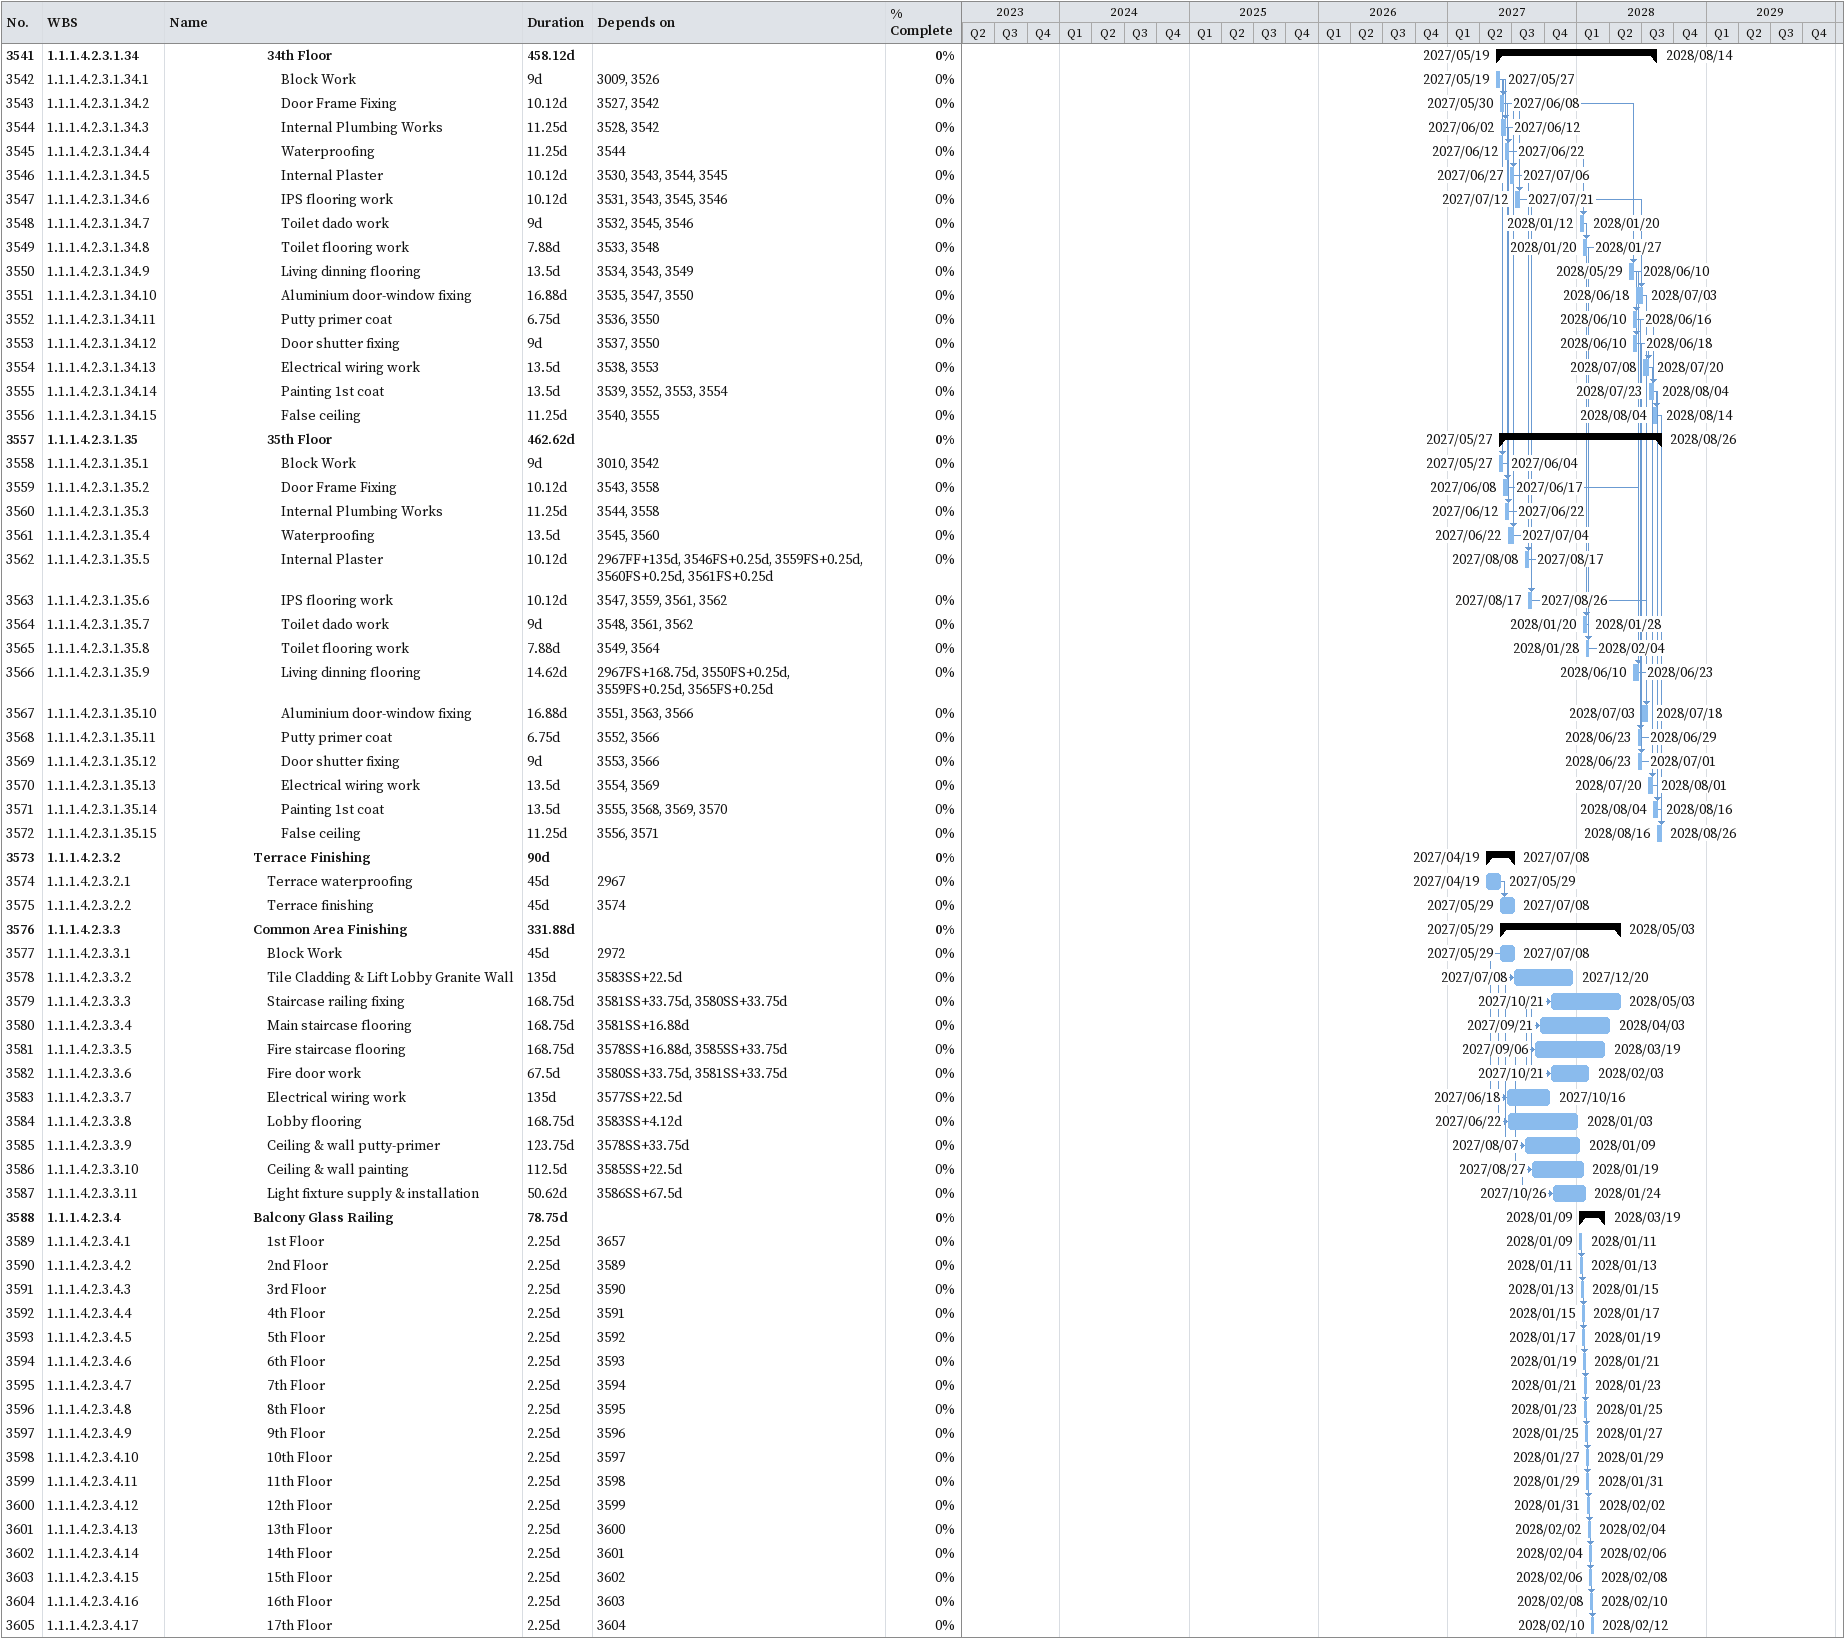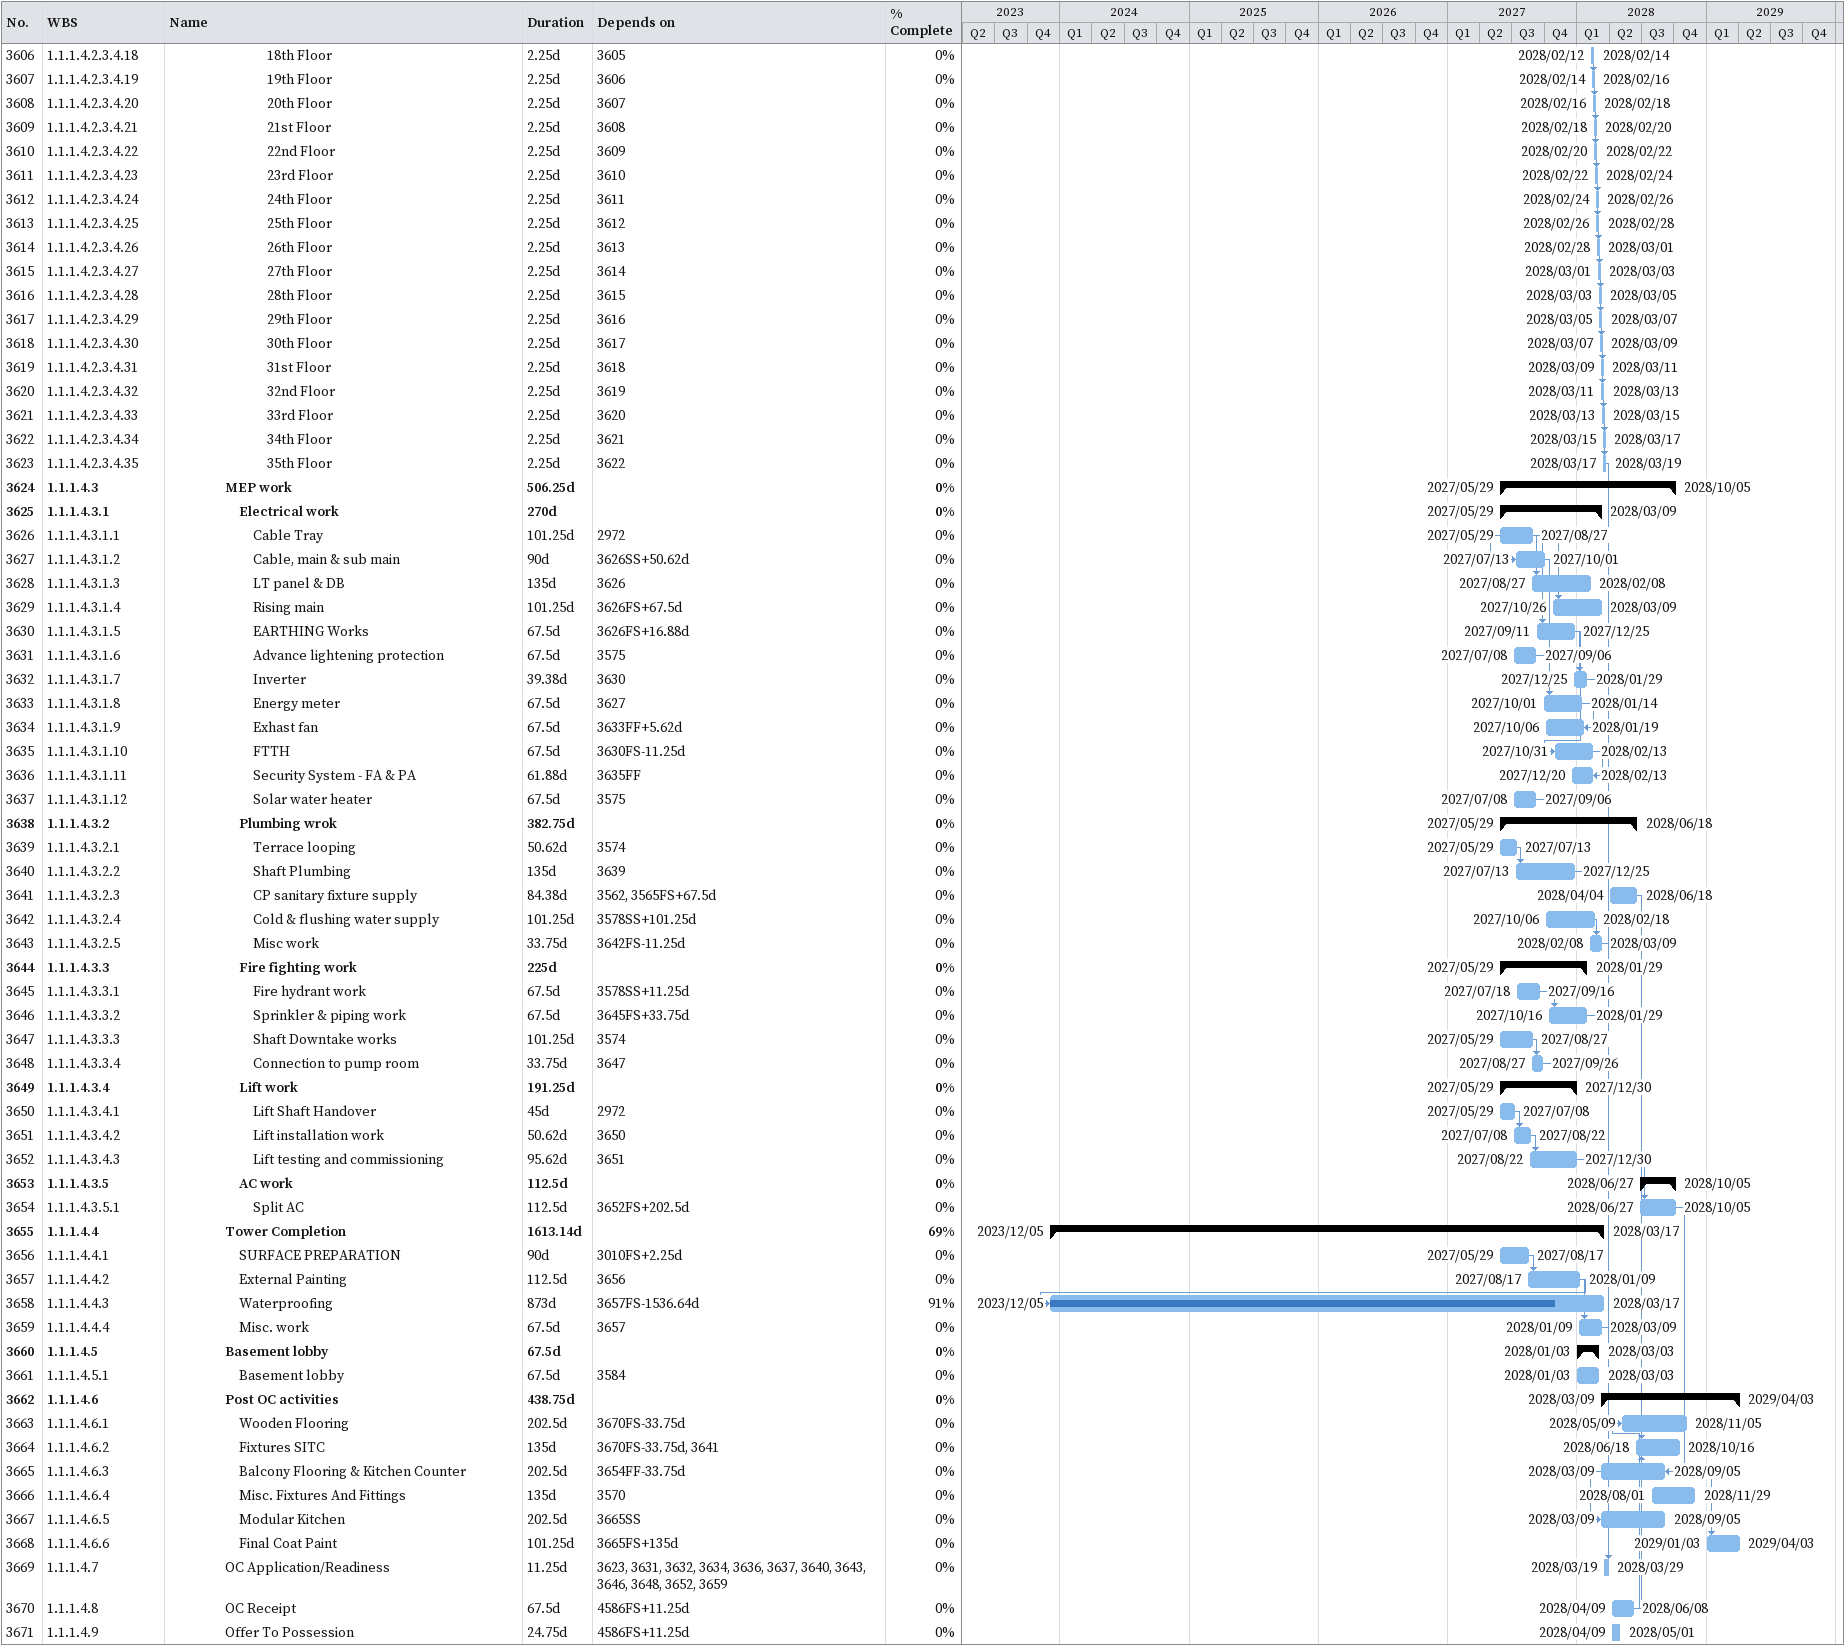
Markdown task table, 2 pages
| ID | WBS | Task | Duration | Start | Finish | Predecessors | % complete |
|---|---|---|---|---|---|---|---|
| 3541 | 1.1.1.4.2.3.1.34 | **34th Floor** | 458.12d | 2027-05-19 | 2028-08-14 |  | 0 |
| 3542 | 1.1.1.4.2.3.1.34.1 | Block Work | 9d | 2027-05-19 | 2027-05-27 | 3009, 3526 | 0 |
| 3543 | 1.1.1.4.2.3.1.34.2 | Door Frame Fixing | 10.12d | 2027-05-30 | 2027-06-08 | 3527, 3542 | 0 |
| 3544 | 1.1.1.4.2.3.1.34.3 | Internal Plumbing Works | 11.25d | 2027-06-02 | 2027-06-12 | 3528, 3542 | 0 |
| 3545 | 1.1.1.4.2.3.1.34.4 | Waterproofing | 11.25d | 2027-06-12 | 2027-06-22 | 3544 | 0 |
| 3546 | 1.1.1.4.2.3.1.34.5 | Internal Plaster | 10.12d | 2027-06-27 | 2027-07-06 | 3530, 3543, 3544, 3545 | 0 |
| 3547 | 1.1.1.4.2.3.1.34.6 | IPS flooring work | 10.12d | 2027-07-12 | 2027-07-21 | 3531, 3543, 3545, 3546 | 0 |
| 3548 | 1.1.1.4.2.3.1.34.7 | Toilet dado work | 9d | 2028-01-12 | 2028-01-20 | 3532, 3545, 3546 | 0 |
| 3549 | 1.1.1.4.2.3.1.34.8 | Toilet flooring work | 7.88d | 2028-01-20 | 2028-01-27 | 3533, 3548 | 0 |
| 3550 | 1.1.1.4.2.3.1.34.9 | Living dinning flooring | 13.5d | 2028-05-29 | 2028-06-10 | 3534, 3543, 3549 | 0 |
| 3551 | 1.1.1.4.2.3.1.34.10 | Aluminium door-window fixing | 16.88d | 2028-06-18 | 2028-07-03 | 3535, 3547, 3550 | 0 |
| 3552 | 1.1.1.4.2.3.1.34.11 | Putty primer coat | 6.75d | 2028-06-10 | 2028-06-16 | 3536, 3550 | 0 |
| 3553 | 1.1.1.4.2.3.1.34.12 | Door shutter fixing | 9d | 2028-06-10 | 2028-06-18 | 3537, 3550 | 0 |
| 3554 | 1.1.1.4.2.3.1.34.13 | Electrical wiring work | 13.5d | 2028-07-08 | 2028-07-20 | 3538, 3553 | 0 |
| 3555 | 1.1.1.4.2.3.1.34.14 | Painting 1st coat | 13.5d | 2028-07-23 | 2028-08-04 | 3539, 3552, 3553, 3554 | 0 |
| 3556 | 1.1.1.4.2.3.1.34.15 | False ceiling | 11.25d | 2028-08-04 | 2028-08-14 | 3540, 3555 | 0 |
| 3557 | 1.1.1.4.2.3.1.35 | **35th Floor** | 462.62d | 2027-05-27 | 2028-08-26 |  | 0 |
| 3558 | 1.1.1.4.2.3.1.35.1 | Block Work | 9d | 2027-05-27 | 2027-06-04 | 3010, 3542 | 0 |
| 3559 | 1.1.1.4.2.3.1.35.2 | Door Frame Fixing | 10.12d | 2027-06-08 | 2027-06-17 | 3543, 3558 | 0 |
| 3560 | 1.1.1.4.2.3.1.35.3 | Internal Plumbing Works | 11.25d | 2027-06-12 | 2027-06-22 | 3544, 3558 | 0 |
| 3561 | 1.1.1.4.2.3.1.35.4 | Waterproofing | 13.5d | 2027-06-22 | 2027-07-04 | 3545, 3560 | 0 |
| 3562 | 1.1.1.4.2.3.1.35.5 | Internal Plaster | 10.12d | 2027-08-08 | 2027-08-17 | 2967FF+135d, 3546FS+0.25d, 3559FS+0.25d, 3560FS+0.25d, 3561FS+0.25d | 0 |
| 3563 | 1.1.1.4.2.3.1.35.6 | IPS flooring work | 10.12d | 2027-08-17 | 2027-08-26 | 3547, 3559, 3561, 3562 | 0 |
| 3564 | 1.1.1.4.2.3.1.35.7 | Toilet dado work | 9d | 2028-01-20 | 2028-01-28 | 3548, 3561, 3562 | 0 |
| 3565 | 1.1.1.4.2.3.1.35.8 | Toilet flooring work | 7.88d | 2028-01-28 | 2028-02-04 | 3549, 3564 | 0 |
| 3566 | 1.1.1.4.2.3.1.35.9 | Living dinning flooring | 14.62d | 2028-06-10 | 2028-06-23 | 2967FS+168.75d, 3550FS+0.25d, 3559FS+0.25d, 3565FS+0.25d | 0 |
| 3567 | 1.1.1.4.2.3.1.35.10 | Aluminium door-window fixing | 16.88d | 2028-07-03 | 2028-07-18 | 3551, 3563, 3566 | 0 |
| 3568 | 1.1.1.4.2.3.1.35.11 | Putty primer coat | 6.75d | 2028-06-23 | 2028-06-29 | 3552, 3566 | 0 |
| 3569 | 1.1.1.4.2.3.1.35.12 | Door shutter fixing | 9d | 2028-06-23 | 2028-07-01 | 3553, 3566 | 0 |
| 3570 | 1.1.1.4.2.3.1.35.13 | Electrical wiring work | 13.5d | 2028-07-20 | 2028-08-01 | 3554, 3569 | 0 |
| 3571 | 1.1.1.4.2.3.1.35.14 | Painting 1st coat | 13.5d | 2028-08-04 | 2028-08-16 | 3555, 3568, 3569, 3570 | 0 |
| 3572 | 1.1.1.4.2.3.1.35.15 | False ceiling | 11.25d | 2028-08-16 | 2028-08-26 | 3556, 3571 | 0 |
| 3573 | 1.1.1.4.2.3.2 | **Terrace Finishing** | 90d | 2027-04-19 | 2027-07-08 |  | 0 |
| 3574 | 1.1.1.4.2.3.2.1 | Terrace waterproofing | 45d | 2027-04-19 | 2027-05-29 | 2967 | 0 |
| 3575 | 1.1.1.4.2.3.2.2 | Terrace finishing | 45d | 2027-05-29 | 2027-07-08 | 3574 | 0 |
| 3576 | 1.1.1.4.2.3.3 | **Common Area Finishing** | 331.88d | 2027-05-29 | 2028-05-03 |  | 0 |
| 3577 | 1.1.1.4.2.3.3.1 | Block Work | 45d | 2027-05-29 | 2027-07-08 | 2972 | 0 |
| 3578 | 1.1.1.4.2.3.3.2 | Tile Cladding & Lift Lobby Granite Wall | 135d | 2027-07-08 | 2027-12-20 | 3583SS+22.5d | 0 |
| 3579 | 1.1.1.4.2.3.3.3 | Staircase railing fixing | 168.75d | 2027-10-21 | 2028-05-03 | 3581SS+33.75d, 3580SS+33.75d | 0 |
| 3580 | 1.1.1.4.2.3.3.4 | Main staircase flooring | 168.75d | 2027-09-21 | 2028-04-03 | 3581SS+16.88d | 0 |
| 3581 | 1.1.1.4.2.3.3.5 | Fire staircase flooring | 168.75d | 2027-09-06 | 2028-03-19 | 3578SS+16.88d, 3585SS+33.75d | 0 |
| 3582 | 1.1.1.4.2.3.3.6 | Fire door work | 67.5d | 2027-10-21 | 2028-02-03 | 3580SS+33.75d, 3581SS+33.75d | 0 |
| 3583 | 1.1.1.4.2.3.3.7 | Electrical wiring work | 135d | 2027-06-18 | 2027-10-16 | 3577SS+22.5d | 0 |
| 3584 | 1.1.1.4.2.3.3.8 | Lobby flooring | 168.75d | 2027-06-22 | 2028-01-03 | 3583SS+4.12d | 0 |
| 3585 | 1.1.1.4.2.3.3.9 | Ceiling & wall putty-primer | 123.75d | 2027-08-07 | 2028-01-09 | 3578SS+33.75d | 0 |
| 3586 | 1.1.1.4.2.3.3.10 | Ceiling & wall painting | 112.5d | 2027-08-27 | 2028-01-19 | 3585SS+22.5d | 0 |
| 3587 | 1.1.1.4.2.3.3.11 | Light fixture supply & installation | 50.62d | 2027-10-26 | 2028-01-24 | 3586SS+67.5d | 0 |
| 3588 | 1.1.1.4.2.3.4 | **Balcony Glass Railing** | 78.75d | 2028-01-09 | 2028-03-19 |  | 0 |
| 3589 | 1.1.1.4.2.3.4.1 | 1st Floor | 2.25d | 2028-01-09 | 2028-01-11 | 3657 | 0 |
| 3590 | 1.1.1.4.2.3.4.2 | 2nd Floor | 2.25d | 2028-01-11 | 2028-01-13 | 3589 | 0 |
| 3591 | 1.1.1.4.2.3.4.3 | 3rd Floor | 2.25d | 2028-01-13 | 2028-01-15 | 3590 | 0 |
| 3592 | 1.1.1.4.2.3.4.4 | 4th Floor | 2.25d | 2028-01-15 | 2028-01-17 | 3591 | 0 |
| 3593 | 1.1.1.4.2.3.4.5 | 5th Floor | 2.25d | 2028-01-17 | 2028-01-19 | 3592 | 0 |
| 3594 | 1.1.1.4.2.3.4.6 | 6th Floor | 2.25d | 2028-01-19 | 2028-01-21 | 3593 | 0 |
| 3595 | 1.1.1.4.2.3.4.7 | 7th Floor | 2.25d | 2028-01-21 | 2028-01-23 | 3594 | 0 |
| 3596 | 1.1.1.4.2.3.4.8 | 8th Floor | 2.25d | 2028-01-23 | 2028-01-25 | 3595 | 0 |
| 3597 | 1.1.1.4.2.3.4.9 | 9th Floor | 2.25d | 2028-01-25 | 2028-01-27 | 3596 | 0 |
| 3598 | 1.1.1.4.2.3.4.10 | 10th Floor | 2.25d | 2028-01-27 | 2028-01-29 | 3597 | 0 |
| 3599 | 1.1.1.4.2.3.4.11 | 11th Floor | 2.25d | 2028-01-29 | 2028-01-31 | 3598 | 0 |
| 3600 | 1.1.1.4.2.3.4.12 | 12th Floor | 2.25d | 2028-01-31 | 2028-02-02 | 3599 | 0 |
| 3601 | 1.1.1.4.2.3.4.13 | 13th Floor | 2.25d | 2028-02-02 | 2028-02-04 | 3600 | 0 |
| 3602 | 1.1.1.4.2.3.4.14 | 14th Floor | 2.25d | 2028-02-04 | 2028-02-06 | 3601 | 0 |
| 3603 | 1.1.1.4.2.3.4.15 | 15th Floor | 2.25d | 2028-02-06 | 2028-02-08 | 3602 | 0 |
| 3604 | 1.1.1.4.2.3.4.16 | 16th Floor | 2.25d | 2028-02-08 | 2028-02-10 | 3603 | 0 |
| 3605 | 1.1.1.4.2.3.4.17 | 17th Floor | 2.25d | 2028-02-10 | 2028-02-12 | 3604 | 0 |
| 3606 | 1.1.1.4.2.3.4.18 | 18th Floor | 2.25d | 2028-02-12 | 2028-02-14 | 3605 | 0 |
| 3607 | 1.1.1.4.2.3.4.19 | 19th Floor | 2.25d | 2028-02-14 | 2028-02-16 | 3606 | 0 |
| 3608 | 1.1.1.4.2.3.4.20 | 20th Floor | 2.25d | 2028-02-16 | 2028-02-18 | 3607 | 0 |
| 3609 | 1.1.1.4.2.3.4.21 | 21st Floor | 2.25d | 2028-02-18 | 2028-02-20 | 3608 | 0 |
| 3610 | 1.1.1.4.2.3.4.22 | 22nd Floor | 2.25d | 2028-02-20 | 2028-02-22 | 3609 | 0 |
| 3611 | 1.1.1.4.2.3.4.23 | 23rd Floor | 2.25d | 2028-02-22 | 2028-02-24 | 3610 | 0 |
| 3612 | 1.1.1.4.2.3.4.24 | 24th Floor | 2.25d | 2028-02-24 | 2028-02-26 | 3611 | 0 |
| 3613 | 1.1.1.4.2.3.4.25 | 25th Floor | 2.25d | 2028-02-26 | 2028-02-28 | 3612 | 0 |
| 3614 | 1.1.1.4.2.3.4.26 | 26th Floor | 2.25d | 2028-02-28 | 2028-03-01 | 3613 | 0 |
| 3615 | 1.1.1.4.2.3.4.27 | 27th Floor | 2.25d | 2028-03-01 | 2028-03-03 | 3614 | 0 |
| 3616 | 1.1.1.4.2.3.4.28 | 28th Floor | 2.25d | 2028-03-03 | 2028-03-05 | 3615 | 0 |
| 3617 | 1.1.1.4.2.3.4.29 | 29th Floor | 2.25d | 2028-03-05 | 2028-03-07 | 3616 | 0 |
| 3618 | 1.1.1.4.2.3.4.30 | 30th Floor | 2.25d | 2028-03-07 | 2028-03-09 | 3617 | 0 |
| 3619 | 1.1.1.4.2.3.4.31 | 31st Floor | 2.25d | 2028-03-09 | 2028-03-11 | 3618 | 0 |
| 3620 | 1.1.1.4.2.3.4.32 | 32nd Floor | 2.25d | 2028-03-11 | 2028-03-13 | 3619 | 0 |
| 3621 | 1.1.1.4.2.3.4.33 | 33rd Floor | 2.25d | 2028-03-13 | 2028-03-15 | 3620 | 0 |
| 3622 | 1.1.1.4.2.3.4.34 | 34th Floor | 2.25d | 2028-03-15 | 2028-03-17 | 3621 | 0 |
| 3623 | 1.1.1.4.2.3.4.35 | 35th Floor | 2.25d | 2028-03-17 | 2028-03-19 | 3622 | 0 |
| 3624 | 1.1.1.4.3 | **MEP work** | 506.25d | 2027-05-29 | 2028-10-05 |  | 0 |
| 3625 | 1.1.1.4.3.1 | **Electrical work** | 270d | 2027-05-29 | 2028-03-09 |  | 0 |
| 3626 | 1.1.1.4.3.1.1 | Cable Tray | 101.25d | 2027-05-29 | 2027-08-27 | 2972 | 0 |
| 3627 | 1.1.1.4.3.1.2 | Cable, main & sub main | 90d | 2027-07-13 | 2027-10-01 | 3626SS+50.62d | 0 |
| 3628 | 1.1.1.4.3.1.3 | LT panel & DB | 135d | 2027-08-27 | 2028-02-08 | 3626 | 0 |
| 3629 | 1.1.1.4.3.1.4 | Rising main | 101.25d | 2027-10-26 | 2028-03-09 | 3626FS+67.5d | 0 |
| 3630 | 1.1.1.4.3.1.5 | EARTHING Works | 67.5d | 2027-09-11 | 2027-12-25 | 3626FS+16.88d | 0 |
| 3631 | 1.1.1.4.3.1.6 | Advance lightening protection | 67.5d | 2027-07-08 | 2027-09-06 | 3575 | 0 |
| 3632 | 1.1.1.4.3.1.7 | Inverter | 39.38d | 2027-12-25 | 2028-01-29 | 3630 | 0 |
| 3633 | 1.1.1.4.3.1.8 | Energy meter | 67.5d | 2027-10-01 | 2028-01-14 | 3627 | 0 |
| 3634 | 1.1.1.4.3.1.9 | Exhast fan | 67.5d | 2027-10-06 | 2028-01-19 | 3633FF+5.62d | 0 |
| 3635 | 1.1.1.4.3.1.10 | FTTH | 67.5d | 2027-10-31 | 2028-02-13 | 3630FS-11.25d | 0 |
| 3636 | 1.1.1.4.3.1.11 | Security System - FA & PA | 61.88d | 2027-12-20 | 2028-02-13 | 3635FF | 0 |
| 3637 | 1.1.1.4.3.1.12 | Solar water heater | 67.5d | 2027-07-08 | 2027-09-06 | 3575 | 0 |
| 3638 | 1.1.1.4.3.2 | **Plumbing wrok** | 382.75d | 2027-05-29 | 2028-06-18 |  | 0 |
| 3639 | 1.1.1.4.3.2.1 | Terrace looping | 50.62d | 2027-05-29 | 2027-07-13 | 3574 | 0 |
| 3640 | 1.1.1.4.3.2.2 | Shaft Plumbing | 135d | 2027-07-13 | 2027-12-25 | 3639 | 0 |
| 3641 | 1.1.1.4.3.2.3 | CP sanitary fixture supply | 84.38d | 2028-04-04 | 2028-06-18 | 3562, 3565FS+67.5d | 0 |
| 3642 | 1.1.1.4.3.2.4 | Cold & flushing water supply | 101.25d | 2027-10-06 | 2028-02-18 | 3578SS+101.25d | 0 |
| 3643 | 1.1.1.4.3.2.5 | Misc work | 33.75d | 2028-02-08 | 2028-03-09 | 3642FS-11.25d | 0 |
| 3644 | 1.1.1.4.3.3 | **Fire fighting work** | 225d | 2027-05-29 | 2028-01-29 |  | 0 |
| 3645 | 1.1.1.4.3.3.1 | Fire hydrant work | 67.5d | 2027-07-18 | 2027-09-16 | 3578SS+11.25d | 0 |
| 3646 | 1.1.1.4.3.3.2 | Sprinkler & piping work | 67.5d | 2027-10-16 | 2028-01-29 | 3645FS+33.75d | 0 |
| 3647 | 1.1.1.4.3.3.3 | Shaft Downtake works | 101.25d | 2027-05-29 | 2027-08-27 | 3574 | 0 |
| 3648 | 1.1.1.4.3.3.4 | Connection to pump room | 33.75d | 2027-08-27 | 2027-09-26 | 3647 | 0 |
| 3649 | 1.1.1.4.3.4 | **Lift work** | 191.25d | 2027-05-29 | 2027-12-30 |  | 0 |
| 3650 | 1.1.1.4.3.4.1 | Lift Shaft Handover | 45d | 2027-05-29 | 2027-07-08 | 2972 | 0 |
| 3651 | 1.1.1.4.3.4.2 | Lift installation work | 50.62d | 2027-07-08 | 2027-08-22 | 3650 | 0 |
| 3652 | 1.1.1.4.3.4.3 | Lift testing and commissioning | 95.62d | 2027-08-22 | 2027-12-30 | 3651 | 0 |
| 3653 | 1.1.1.4.3.5 | **AC work** | 112.5d | 2028-06-27 | 2028-10-05 |  | 0 |
| 3654 | 1.1.1.4.3.5.1 | Split AC | 112.5d | 2028-06-27 | 2028-10-05 | 3652FS+202.5d | 0 |
| 3655 | 1.1.1.4.4 | **Tower Completion** | 1613.14d | 2023-12-05 | 2028-03-17 |  | 69 |
| 3656 | 1.1.1.4.4.1 | SURFACE PREPARATION | 90d | 2027-05-29 | 2027-08-17 | 3010FS+2.25d | 0 |
| 3657 | 1.1.1.4.4.2 | External Painting | 112.5d | 2027-08-17 | 2028-01-09 | 3656 | 0 |
| 3658 | 1.1.1.4.4.3 | Waterproofing | 873d | 2023-12-05 | 2028-03-17 | 3657FS-1536.64d | 91 |
| 3659 | 1.1.1.4.4.4 | Misc. work | 67.5d | 2028-01-09 | 2028-03-09 | 3657 | 0 |
| 3660 | 1.1.1.4.5 | **Basement lobby** | 67.5d | 2028-01-03 | 2028-03-03 |  | 0 |
| 3661 | 1.1.1.4.5.1 | Basement lobby | 67.5d | 2028-01-03 | 2028-03-03 | 3584 | 0 |
| 3662 | 1.1.1.4.6 | **Post OC activities** | 438.75d | 2028-03-09 | 2029-04-03 |  | 0 |
| 3663 | 1.1.1.4.6.1 | Wooden Flooring | 202.5d | 2028-05-09 | 2028-11-05 | 3670FS-33.75d | 0 |
| 3664 | 1.1.1.4.6.2 | Fixtures SITC | 135d | 2028-06-18 | 2028-10-16 | 3670FS-33.75d, 3641 | 0 |
| 3665 | 1.1.1.4.6.3 | Balcony Flooring & Kitchen Counter | 202.5d | 2028-03-09 | 2028-09-05 | 3654FF-33.75d | 0 |
| 3666 | 1.1.1.4.6.4 | Misc. Fixtures And Fittings | 135d | 2028-08-01 | 2028-11-29 | 3570 | 0 |
| 3667 | 1.1.1.4.6.5 | Modular Kitchen | 202.5d | 2028-03-09 | 2028-09-05 | 3665SS | 0 |
| 3668 | 1.1.1.4.6.6 | Final Coat Paint | 101.25d | 2029-01-03 | 2029-04-03 | 3665FS+135d | 0 |
| 3669 | 1.1.1.4.7 | OC Application/Readiness | 11.25d | 2028-03-19 | 2028-03-29 | 3623, 3631, 3632, 3634, 3636, 3637, 3640, 3643, 3646, 3648, 3652, 3659 | 0 |
| 3670 | 1.1.1.4.8 | OC Receipt | 67.5d | 2028-04-09 | 2028-06-08 | 4586FS+11.25d | 0 |
| 3671 | 1.1.1.4.9 | Offer To Possession | 24.75d | 2028-04-09 | 2028-05-01 | 4586FS+11.25d | 0 |
